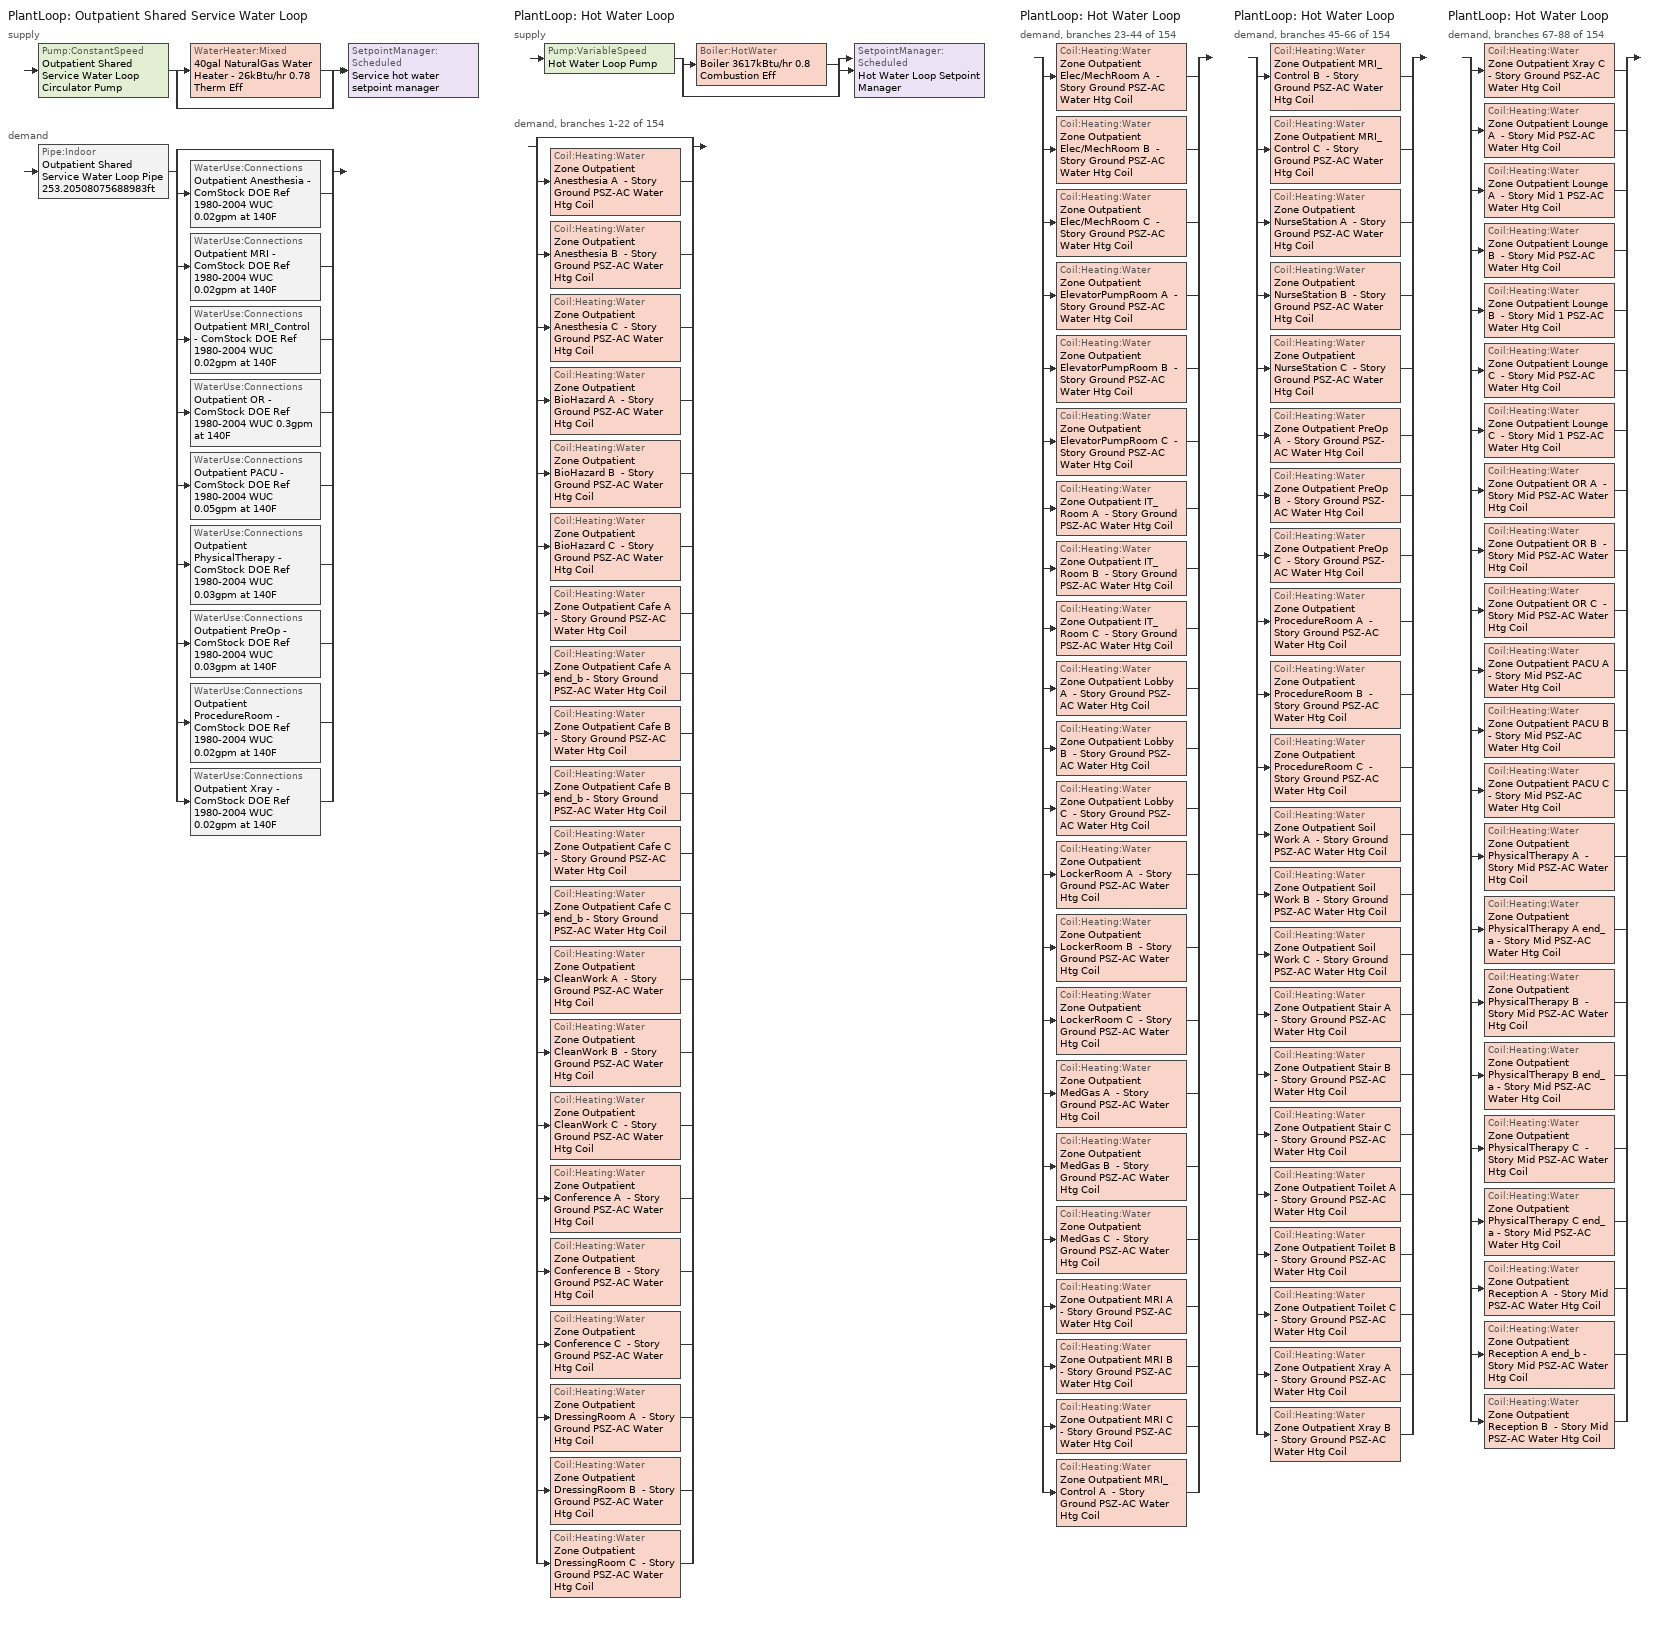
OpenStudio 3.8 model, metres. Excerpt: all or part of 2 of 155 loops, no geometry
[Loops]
PlantLoop 'Outpatient Shared Service Water Loop'
 supply: Pump:ConstantSpeed 'Outpatient Shared Service Water Loop Circulator Pump' > split
  | WaterHeater:Mixed '40gal NaturalGas Water Heater - 26kBtu/hr 0.78 Therm Eff'
  | bypass
  join > SetpointManager:Scheduled 'Service hot water setpoint manager'
 demand: Pipe:Indoor 'Outpatient Shared Service Water Loop Pipe 253.20508075688983ft' > split
  | bypass
  | WaterUse:Connections 'Outpatient Anesthesia - ComStock DOE Ref 1980-2004 WUC 0.02gpm at 140F'
  | WaterUse:Connections 'Outpatient MRI - ComStock DOE Ref 1980-2004 WUC 0.02gpm at 140F'
  | WaterUse:Connections 'Outpatient MRI_Control - ComStock DOE Ref 1980-2004 WUC 0.02gpm at 140F'
  | WaterUse:Connections 'Outpatient OR - ComStock DOE Ref 1980-2004 WUC 0.3gpm at 140F'
  | WaterUse:Connections 'Outpatient PACU - ComStock DOE Ref 1980-2004 WUC 0.05gpm at 140F'
  | WaterUse:Connections 'Outpatient PhysicalTherapy - ComStock DOE Ref 1980-2004 WUC 0.03gpm at 140F'
  | WaterUse:Connections 'Outpatient PreOp - ComStock DOE Ref 1980-2004 WUC 0.03gpm at 140F'
  | WaterUse:Connections 'Outpatient ProcedureRoom - ComStock DOE Ref 1980-2004 WUC 0.02gpm at 140F'
  | WaterUse:Connections 'Outpatient Xray - ComStock DOE Ref 1980-2004 WUC 0.02gpm at 140F'
PlantLoop 'Hot Water Loop'
 supply: Pump:VariableSpeed 'Hot Water Loop Pump' > split
  | Boiler:HotWater 'Boiler 3617kBtu/hr 0.8 Combustion Eff'
  | bypass
  join > SetpointManager:Scheduled 'Hot Water Loop Setpoint Manager'
 demand, branches 1-22 of 154: split
  | bypass
  | Coil:Heating:Water 'Zone Outpatient Anesthesia A  - Story Ground PSZ-AC Water Htg Coil'
  | Coil:Heating:Water 'Zone Outpatient Anesthesia B  - Story Ground PSZ-AC Water Htg Coil'
  | Coil:Heating:Water 'Zone Outpatient Anesthesia C  - Story Ground PSZ-AC Water Htg Coil'
  | Coil:Heating:Water 'Zone Outpatient BioHazard A  - Story Ground PSZ-AC Water Htg Coil'
  | Coil:Heating:Water 'Zone Outpatient BioHazard B  - Story Ground PSZ-AC Water Htg Coil'
  | Coil:Heating:Water 'Zone Outpatient BioHazard C  - Story Ground PSZ-AC Water Htg Coil'
  | Coil:Heating:Water 'Zone Outpatient Cafe A  - Story Ground PSZ-AC Water Htg Coil'
  | Coil:Heating:Water 'Zone Outpatient Cafe A end_b - Story Ground PSZ-AC Water Htg Coil'
  | Coil:Heating:Water 'Zone Outpatient Cafe B  - Story Ground PSZ-AC Water Htg Coil'
  | Coil:Heating:Water 'Zone Outpatient Cafe B end_b - Story Ground PSZ-AC Water Htg Coil'
  | Coil:Heating:Water 'Zone Outpatient Cafe C  - Story Ground PSZ-AC Water Htg Coil'
  | Coil:Heating:Water 'Zone Outpatient Cafe C end_b - Story Ground PSZ-AC Water Htg Coil'
  | Coil:Heating:Water 'Zone Outpatient CleanWork A  - Story Ground PSZ-AC Water Htg Coil'
  | Coil:Heating:Water 'Zone Outpatient CleanWork B  - Story Ground PSZ-AC Water Htg Coil'
  | Coil:Heating:Water 'Zone Outpatient CleanWork C  - Story Ground PSZ-AC Water Htg Coil'
  | Coil:Heating:Water 'Zone Outpatient Conference A  - Story Ground PSZ-AC Water Htg Coil'
  | Coil:Heating:Water 'Zone Outpatient Conference B  - Story Ground PSZ-AC Water Htg Coil'
  | Coil:Heating:Water 'Zone Outpatient Conference C  - Story Ground PSZ-AC Water Htg Coil'
  | Coil:Heating:Water 'Zone Outpatient DressingRoom A  - Story Ground PSZ-AC Water Htg Coil'
  | Coil:Heating:Water 'Zone Outpatient DressingRoom B  - Story Ground PSZ-AC Water Htg Coil'
  | Coil:Heating:Water 'Zone Outpatient DressingRoom C  - Story Ground PSZ-AC Water Htg Coil'
PlantLoop 'Hot Water Loop'
 demand, branches 23-44 of 154: split
  | Coil:Heating:Water 'Zone Outpatient Elec/MechRoom A  - Story Ground PSZ-AC Water Htg Coil'
  | Coil:Heating:Water 'Zone Outpatient Elec/MechRoom B  - Story Ground PSZ-AC Water Htg Coil'
  | Coil:Heating:Water 'Zone Outpatient Elec/MechRoom C  - Story Ground PSZ-AC Water Htg Coil'
  | Coil:Heating:Water 'Zone Outpatient ElevatorPumpRoom A  - Story Ground PSZ-AC Water Htg Coil'
  | Coil:Heating:Water 'Zone Outpatient ElevatorPumpRoom B  - Story Ground PSZ-AC Water Htg Coil'
  | Coil:Heating:Water 'Zone Outpatient ElevatorPumpRoom C  - Story Ground PSZ-AC Water Htg Coil'
  | Coil:Heating:Water 'Zone Outpatient IT_Room A  - Story Ground PSZ-AC Water Htg Coil'
  | Coil:Heating:Water 'Zone Outpatient IT_Room B  - Story Ground PSZ-AC Water Htg Coil'
  | Coil:Heating:Water 'Zone Outpatient IT_Room C  - Story Ground PSZ-AC Water Htg Coil'
  | Coil:Heating:Water 'Zone Outpatient Lobby A  - Story Ground PSZ-AC Water Htg Coil'
  | Coil:Heating:Water 'Zone Outpatient Lobby B  - Story Ground PSZ-AC Water Htg Coil'
  | Coil:Heating:Water 'Zone Outpatient Lobby C  - Story Ground PSZ-AC Water Htg Coil'
  | Coil:Heating:Water 'Zone Outpatient LockerRoom A  - Story Ground PSZ-AC Water Htg Coil'
  | Coil:Heating:Water 'Zone Outpatient LockerRoom B  - Story Ground PSZ-AC Water Htg Coil'
  | Coil:Heating:Water 'Zone Outpatient LockerRoom C  - Story Ground PSZ-AC Water Htg Coil'
  | Coil:Heating:Water 'Zone Outpatient MedGas A  - Story Ground PSZ-AC Water Htg Coil'
  | Coil:Heating:Water 'Zone Outpatient MedGas B  - Story Ground PSZ-AC Water Htg Coil'
  | Coil:Heating:Water 'Zone Outpatient MedGas C  - Story Ground PSZ-AC Water Htg Coil'
  | Coil:Heating:Water 'Zone Outpatient MRI A  - Story Ground PSZ-AC Water Htg Coil'
  | Coil:Heating:Water 'Zone Outpatient MRI B  - Story Ground PSZ-AC Water Htg Coil'
  | Coil:Heating:Water 'Zone Outpatient MRI C  - Story Ground PSZ-AC Water Htg Coil'
  | Coil:Heating:Water 'Zone Outpatient MRI_Control A  - Story Ground PSZ-AC Water Htg Coil'
PlantLoop 'Hot Water Loop'
 demand, branches 45-66 of 154: split
  | Coil:Heating:Water 'Zone Outpatient MRI_Control B  - Story Ground PSZ-AC Water Htg Coil'
  | Coil:Heating:Water 'Zone Outpatient MRI_Control C  - Story Ground PSZ-AC Water Htg Coil'
  | Coil:Heating:Water 'Zone Outpatient NurseStation A  - Story Ground PSZ-AC Water Htg Coil'
  | Coil:Heating:Water 'Zone Outpatient NurseStation B  - Story Ground PSZ-AC Water Htg Coil'
  | Coil:Heating:Water 'Zone Outpatient NurseStation C  - Story Ground PSZ-AC Water Htg Coil'
  | Coil:Heating:Water 'Zone Outpatient PreOp A  - Story Ground PSZ-AC Water Htg Coil'
  | Coil:Heating:Water 'Zone Outpatient PreOp B  - Story Ground PSZ-AC Water Htg Coil'
  | Coil:Heating:Water 'Zone Outpatient PreOp C  - Story Ground PSZ-AC Water Htg Coil'
  | Coil:Heating:Water 'Zone Outpatient ProcedureRoom A  - Story Ground PSZ-AC Water Htg Coil'
  | Coil:Heating:Water 'Zone Outpatient ProcedureRoom B  - Story Ground PSZ-AC Water Htg Coil'
  | Coil:Heating:Water 'Zone Outpatient ProcedureRoom C  - Story Ground PSZ-AC Water Htg Coil'
  | Coil:Heating:Water 'Zone Outpatient Soil Work A  - Story Ground PSZ-AC Water Htg Coil'
  | Coil:Heating:Water 'Zone Outpatient Soil Work B  - Story Ground PSZ-AC Water Htg Coil'
  | Coil:Heating:Water 'Zone Outpatient Soil Work C  - Story Ground PSZ-AC Water Htg Coil'
  | Coil:Heating:Water 'Zone Outpatient Stair A  - Story Ground PSZ-AC Water Htg Coil'
  | Coil:Heating:Water 'Zone Outpatient Stair B  - Story Ground PSZ-AC Water Htg Coil'
  | Coil:Heating:Water 'Zone Outpatient Stair C  - Story Ground PSZ-AC Water Htg Coil'
  | Coil:Heating:Water 'Zone Outpatient Toilet A  - Story Ground PSZ-AC Water Htg Coil'
  | Coil:Heating:Water 'Zone Outpatient Toilet B  - Story Ground PSZ-AC Water Htg Coil'
  | Coil:Heating:Water 'Zone Outpatient Toilet C  - Story Ground PSZ-AC Water Htg Coil'
  | Coil:Heating:Water 'Zone Outpatient Xray A  - Story Ground PSZ-AC Water Htg Coil'
  | Coil:Heating:Water 'Zone Outpatient Xray B  - Story Ground PSZ-AC Water Htg Coil'
PlantLoop 'Hot Water Loop'
 demand, branches 67-88 of 154: split
  | Coil:Heating:Water 'Zone Outpatient Xray C  - Story Ground PSZ-AC Water Htg Coil'
  | Coil:Heating:Water 'Zone Outpatient Lounge A  - Story Mid PSZ-AC Water Htg Coil'
  | Coil:Heating:Water 'Zone Outpatient Lounge A  - Story Mid 1 PSZ-AC Water Htg Coil'
  | Coil:Heating:Water 'Zone Outpatient Lounge B  - Story Mid PSZ-AC Water Htg Coil'
  | Coil:Heating:Water 'Zone Outpatient Lounge B  - Story Mid 1 PSZ-AC Water Htg Coil'
  | Coil:Heating:Water 'Zone Outpatient Lounge C  - Story Mid PSZ-AC Water Htg Coil'
  | Coil:Heating:Water 'Zone Outpatient Lounge C  - Story Mid 1 PSZ-AC Water Htg Coil'
  | Coil:Heating:Water 'Zone Outpatient OR A  - Story Mid PSZ-AC Water Htg Coil'
  | Coil:Heating:Water 'Zone Outpatient OR B  - Story Mid PSZ-AC Water Htg Coil'
  | Coil:Heating:Water 'Zone Outpatient OR C  - Story Mid PSZ-AC Water Htg Coil'
  | Coil:Heating:Water 'Zone Outpatient PACU A  - Story Mid PSZ-AC Water Htg Coil'
  | Coil:Heating:Water 'Zone Outpatient PACU B  - Story Mid PSZ-AC Water Htg Coil'
  | Coil:Heating:Water 'Zone Outpatient PACU C  - Story Mid PSZ-AC Water Htg Coil'
  | Coil:Heating:Water 'Zone Outpatient PhysicalTherapy A  - Story Mid PSZ-AC Water Htg Coil'
  | Coil:Heating:Water 'Zone Outpatient PhysicalTherapy A end_a - Story Mid PSZ-AC Water Htg Coil'
  | Coil:Heating:Water 'Zone Outpatient PhysicalTherapy B  - Story Mid PSZ-AC Water Htg Coil'
  | Coil:Heating:Water 'Zone Outpatient PhysicalTherapy B end_a - Story Mid PSZ-AC Water Htg Coil'
  | Coil:Heating:Water 'Zone Outpatient PhysicalTherapy C  - Story Mid PSZ-AC Water Htg Coil'
  | Coil:Heating:Water 'Zone Outpatient PhysicalTherapy C end_a - Story Mid PSZ-AC Water Htg Coil'
  | Coil:Heating:Water 'Zone Outpatient Reception A  - Story Mid PSZ-AC Water Htg Coil'
  | Coil:Heating:Water 'Zone Outpatient Reception A end_b - Story Mid PSZ-AC Water Htg Coil'
  | Coil:Heating:Water 'Zone Outpatient Reception B  - Story Mid PSZ-AC Water Htg Coil'
[Construction]
Copper pipe 0.75in type L with 0.5in fiberglass batt: Fiberglass batt 0.5in, Copper pipe 0.75in type L
[Material] Roughness=Smooth; Thermal Absorptance=0.9; Solar Absorptance=0.7; Visible Absorptance=0.7
Name | Thickness {m} | Conductivity {W/m-K} | Density {kg/m3} | Specific Heat {J/kg-K}
Copper pipe 0.75in type L | 0.001143 | 386 | 8906.27 | 385.1856
Fiberglass batt 0.5in | 0.0127 | 0.0663448 | 11.2129 | 837.36
[WaterUse:Connections] Drain Water Heat Exchanger Type=None; Drain Water Heat Exchanger Destination=Plant
Name | Water Use Equipment Name 1
Outpatient Anesthesia - ComStock DOE Ref 1980-2004 WUC 0.02gpm at 140F | Outpatient Anesthesia - ComStock DOE Ref 1980-2004 Service Water Use 0.02gpm at 140F
Outpatient MRI - ComStock DOE Ref 1980-2004 WUC 0.02gpm at 140F | Outpatient MRI - ComStock DOE Ref 1980-2004 Service Water Use 0.02gpm at 140F
Outpatient MRI_Control - ComStock DOE Ref 1980-2004 WUC 0.02gpm at 140F | Outpatient MRI_Control - ComStock DOE Ref 1980-2004 Service Water Use 0.02gpm at 140F
Outpatient OR - ComStock DOE Ref 1980-2004 WUC 0.3gpm at 140F | Outpatient OR - ComStock DOE Ref 1980-2004 Service Water Use 0.3gpm at 140F
Outpatient PACU - ComStock DOE Ref 1980-2004 WUC 0.05gpm at 140F | Outpatient PACU - ComStock DOE Ref 1980-2004 Service Water Use 0.05gpm at 140F
Outpatient PhysicalTherapy - ComStock DOE Ref 1980-2004 WUC 0.03gpm at 140F | Outpatient PhysicalTherapy - ComStock DOE Ref 1980-2004 Service Water Use 0.03gpm at 140F
Outpatient PreOp - ComStock DOE Ref 1980-2004 WUC 0.03gpm at 140F | Outpatient PreOp - ComStock DOE Ref 1980-2004 Service Water Use 0.03gpm at 140F
Outpatient ProcedureRoom - ComStock DOE Ref 1980-2004 WUC 0.02gpm at 140F | Outpatient ProcedureRoom - ComStock DOE Ref 1980-2004 Service Water Use 0.02gpm at 140F
Outpatient Xray - ComStock DOE Ref 1980-2004 WUC 0.02gpm at 140F | Outpatient Xray - ComStock DOE Ref 1980-2004 Service Water Use 0.02gpm at 140F
[WaterUse:Equipment:Definition] Target Temperature Schedule=Mixed Water At Faucet Temp - 140F; Sensible Fraction Schedule=Fraction Sensible - 0.2; Latent Fraction Schedule=Fraction Latent - 0.05
Name | Peak Flow Rate {m3/s}
Outpatient Anesthesia - ComStock DOE Ref 1980-2004 Service Water Use Def 0.02gpm | 1.03576e-06
Outpatient MRI - ComStock DOE Ref 1980-2004 Service Water Use Def 0.02gpm | 1.04626e-06
Outpatient MRI_Control - ComStock DOE Ref 1980-2004 Service Water Use Def 0.02gpm | 1.04999e-06
Outpatient OR - ComStock DOE Ref 1980-2004 Service Water Use Def 0.3gpm | 1.89232e-05
Outpatient PACU - ComStock DOE Ref 1980-2004 Service Water Use Def 0.05gpm | 3.15871e-06
Outpatient PhysicalTherapy - ComStock DOE Ref 1980-2004 Service Water Use Def 0.03gpm | 2.10117e-06
Outpatient PreOp - ComStock DOE Ref 1980-2004 Service Water Use Def 0.03gpm | 2.10629e-06
Outpatient ProcedureRoom - ComStock DOE Ref 1980-2004 Service Water Use Def 0.02gpm | 1.05673e-06
Outpatient Xray - ComStock DOE Ref 1980-2004 Service Water Use Def 0.02gpm | 1.05169e-06
[WaterUse:Equipment] Flow Rate Fraction Schedule=OutPatientHealthCare BLDG_SWH_SCH_Pre2004
Name | Water Use Equipment Definition
Outpatient Anesthesia - ComStock DOE Ref 1980-2004 Service Water Use 0.02gpm at 140F | Outpatient Anesthesia - ComStock DOE Ref 1980-2004 Service Water Use Def 0.02gpm
Outpatient MRI - ComStock DOE Ref 1980-2004 Service Water Use 0.02gpm at 140F | Outpatient MRI - ComStock DOE Ref 1980-2004 Service Water Use Def 0.02gpm
Outpatient MRI_Control - ComStock DOE Ref 1980-2004 Service Water Use 0.02gpm at 140F | Outpatient MRI_Control - ComStock DOE Ref 1980-2004 Service Water Use Def 0.02gpm
Outpatient OR - ComStock DOE Ref 1980-2004 Service Water Use 0.3gpm at 140F | Outpatient OR - ComStock DOE Ref 1980-2004 Service Water Use Def 0.3gpm
Outpatient PACU - ComStock DOE Ref 1980-2004 Service Water Use 0.05gpm at 140F | Outpatient PACU - ComStock DOE Ref 1980-2004 Service Water Use Def 0.05gpm
Outpatient PhysicalTherapy - ComStock DOE Ref 1980-2004 Service Water Use 0.03gpm at 140F | Outpatient PhysicalTherapy - ComStock DOE Ref 1980-2004 Service Water Use Def 0.03gpm
Outpatient PreOp - ComStock DOE Ref 1980-2004 Service Water Use 0.03gpm at 140F | Outpatient PreOp - ComStock DOE Ref 1980-2004 Service Water Use Def 0.03gpm
Outpatient ProcedureRoom - ComStock DOE Ref 1980-2004 Service Water Use 0.02gpm at 140F | Outpatient ProcedureRoom - ComStock DOE Ref 1980-2004 Service Water Use Def 0.02gpm
Outpatient Xray - ComStock DOE Ref 1980-2004 Service Water Use 0.02gpm at 140F | Outpatient Xray - ComStock DOE Ref 1980-2004 Service Water Use Def 0.02gpm
[PlantLoop] Glycol Concentration=0; Minimum Loop Temperature {C}=10; Load Distribution Scheme=Optimal
Name | Maximum Loop Temperature {C} | Maximum Loop Flow Rate {m3/s} | Plant Loop Volume {m3} | Fluid Type
Outpatient Shared Service Water Loop | 60 | 3.15298e-05 | 0.00378358
Hot Water Loop |  | 0.0245722 | 2.94867 | Water
[Sizing:Plant] Loop Type=Heating; Sizing Option=NonCoincident; Zone Timesteps in Averaging Window=1; Coincident Sizing Factor Mode=None
Name | Design Loop Exit Temperature {C} | Loop Design Temperature Difference {deltaC}
Outpatient Shared Service Water Loop | 60 | 5
Hot Water Loop | 82.2222 | 11.1111
[SetpointManager:Scheduled] Control Variable=Temperature
Name | Schedule | Setpoint Node or NodeList
Service hot water setpoint manager | Service Water Loop Temp - 140F | Outpatient Shared Service Water Loop Supply Outlet Node
Hot Water Loop Setpoint Manager | Hot Water Loop Temp - 180F | Hot Water Loop Supply Outlet Node
[Pump:ConstantSpeed]
Outpatient Shared Service Water Loop Circulator Pump: Rated Flow Rate {m3/s}=3.15298e-05; Rated Pump Head {Pa}=29890.7; Rated Power Consumption {W}=1.46456; Motor Efficiency=0.825; Fraction of Motor Inefficiencies to Fluid Stream=0; Pump Control Type=Intermittent; Design Power Sizing Method=PowerPerFlowPerPressure; Design Electric Power per Unit Flow Rate {W/(m3/s)}=348701.1; Design Shaft Power per Unit Flow Rate per Unit Head {W-s/m3-Pa}=1.28205
[WaterHeater:Mixed]
40gal NaturalGas Water Heater - 26kBtu/hr 0.78 Therm Eff: Tank Volume {m3}=0.151416; Setpoint Temperature Schedule=Service Water Loop Temp - 140F; Deadband Temperature Difference {deltaC}=2; Maximum Temperature Limit {C}=60; Heater Control Type=Cycle; Heater Maximum Capacity {W}=7566.36; Heater Fuel Type=NaturalGas; Heater Thermal Efficiency=0.78; Off Cycle Parasitic Fuel Consumption Rate {W}=0; Off Cycle Parasitic Fuel Type=NaturalGas; Off Cycle Parasitic Heat Fraction to Tank=0; On Cycle Parasitic Fuel Consumption Rate {W}=0; On Cycle Parasitic Fuel Type=NaturalGas; On Cycle Parasitic Heat Fraction to Tank=0; Ambient Temperature Indicator=Schedule; Ambient Temperature Schedule=Water Heater Ambient Temp Schedule - 70.0f; Off Cycle Loss Coefficient to Ambient Temperature {W/K}=5.99799; On Cycle Loss Coefficient to Ambient Temperature {W/K}=5.99799; Use Side Effectiveness=1; Source Side Effectiveness=1; Use Side Design Flow Rate {m3/s}=autosize; Source Side Design Flow Rate {m3/s}=autosize; Indirect Water Heating Recovery Time {hr}=1.5; Source Side Flow Control Mode=IndirectHeatPrimarySetpoint
[WaterHeater:Sizing]
40gal NaturalGas Water Heater - 26kBtu/hr 0.78 Therm Eff: Design Mode=PeakDraw; Time Storage Can Meet Peak Draw {hr}=0.538503; Time for Tank Recovery {hr}=0; Nominal Tank Volume for Autosizing Plant Connections {m3}=1
[Pipe:Indoor]
Outpatient Shared Service Water Loop Pipe 253.20508075688983ft: Construction=Copper pipe 0.75in type L with 0.5in fiberglass batt; Environment Type=Schedule; Ambient Temperature Schedule=Outpatient Shared Service Water Loop Piping Air Temp - 70F; Ambient Air Velocity Schedule=Outpatient Shared Service Water Loop Piping Air Velocity - 0.67mph; Pipe Inside Diameter {m}=0.019939; Pipe Length {m}=77.1769
[Pump:VariableSpeed]
Hot Water Loop Pump: Rated Flow Rate {m3/s}=0.0245722; Rated Pump Head {Pa}=179344; Rated Power Consumption {W}=6312.68; Motor Efficiency=0.895; Coefficient 1 of the Part Load Performance Curve=0; Coefficient 2 of the Part Load Performance Curve=3.2485; Coefficient 3 of the Part Load Performance Curve=-4.7443; Coefficient 4 of the Part Load Performance Curve=2.5294; Pump Control Type=Intermittent; Skin Loss Radiative Fraction=0.5; Design Power Sizing Method=PowerPerFlowPerPressure; Design Electric Power per Unit Flow Rate {W/(m3/s)}=348701.1; Design Shaft Power per Unit Flow Rate per Unit Head {W-s/m3-Pa}=1.28205; Design Minimum Flow Rate Fraction=0
[Boiler:HotWater]
Boiler 3617kBtu/hr 0.8 Combustion Eff: Fuel Type=NaturalGas; Nominal Capacity {W}=1.12341e+06; Nominal Thermal Efficiency=0.793; Efficiency Curve Temperature Evaluation Variable=LeavingBoiler; Normalized Boiler Efficiency Curve=Boiler Constant Efficiency Curve; Design Water Flow Rate {m3/s}=0.0245722; Minimum Part Load Ratio=0; Maximum Part Load Ratio=1.2; Optimum Part Load Ratio=1; Water Outlet Upper Temperature Limit {C}=95; Boiler Flow Mode=LeavingSetpointModulated; On Cycle Parasitic Electric Load {W}=0; Off Cycle Parasitic Fuel Load {W}=0; Sizing Factor=1
[Coil:Heating:Water] Availability Schedule=Always On Discrete; Rated Inlet Water Temperature {C}=82.2222; Rated Inlet Air Temperature {C}=7.22222; Rated Outlet Water Temperature {C}=71.1111; Rated Outlet Air Temperature {C}=50
Name | U-Factor Times Area Value {W/K} | Maximum Water Flow Rate {m3/s} | Rated Capacity {W}
Zone Outpatient Anesthesia A  - Story Ground PSZ-AC Water Htg Coil; Zone Outpatient Anesthesia C  - Story Ground PSZ-AC Water Htg Coil | 23.3059 | 2.53572e-05 | 1159.3
Zone Outpatient Anesthesia B  - Story Ground PSZ-AC Water Htg Coil | 21.5572 | 2.34545e-05 | 1072.31
Zone Outpatient BioHazard A  - Story Ground PSZ-AC Water Htg Coil; Zone Outpatient BioHazard C  - Story Ground PSZ-AC Water Htg Coil | 19.3666 | 1.69914e-05 | 776.829
Zone Outpatient BioHazard B  - Story Ground PSZ-AC Water Htg Coil | 17.9455 | 1.57439e-05 | 719.792
Zone Outpatient Cafe A  - Story Ground PSZ-AC Water Htg Coil | 23.2943 | 2.31621e-05 | 1058.94
Zone Outpatient Cafe A end_b - Story Ground PSZ-AC Water Htg Coil; Zone Outpatient Cafe C end_b - Story Ground PSZ-AC Water Htg Coil | 224.197 | 0.000235076 | 10747.4
Zone Outpatient Cafe B  - Story Ground PSZ-AC Water Htg Coil | 27.3486 | 2.80203e-05 | 1281.05
Zone Outpatient Cafe B end_b - Story Ground PSZ-AC Water Htg Coil | 207.898 | 0.000217877 | 9961.08
Zone Outpatient Cafe C  - Story Ground PSZ-AC Water Htg Coil | 22.9311 | 2.28472e-05 | 1044.55
Zone Outpatient CleanWork A  - Story Ground PSZ-AC Water Htg Coil; Zone Outpatient CleanWork C  - Story Ground PSZ-AC Water Htg Coil | 80.4103 | 8.62114e-05 | 3941.48
Zone Outpatient CleanWork B  - Story Ground PSZ-AC Water Htg Coil | 74.503 | 7.98754e-05 | 3651.81
Zone Outpatient Conference A  - Story Ground PSZ-AC Water Htg Coil; Zone Outpatient Conference C  - Story Ground PSZ-AC Water Htg Coil | 94.0086 | 0.000104363 | 4771.36
Zone Outpatient Conference B  - Story Ground PSZ-AC Water Htg Coil | 87.1035 | 9.66885e-05 | 4420.48
Zone Outpatient DressingRoom A  - Story Ground PSZ-AC Water Htg Coil; Zone Outpatient DressingRoom C  - Story Ground PSZ-AC Water Htg Coil | 9.37113 | 8.41168e-06 | 384.572
Zone Outpatient DressingRoom B  - Story Ground PSZ-AC Water Htg Coil | 8.6813 | 7.79186e-06 | 356.234
Zone Outpatient Elec/MechRoom A  - Story Ground PSZ-AC Water Htg Coil | 120.296 | 0.000103114 | 4714.26
Zone Outpatient Elec/MechRoom B  - Story Ground PSZ-AC Water Htg Coil | 196.875 | 0.000205332 | 9387.54
Zone Outpatient Elec/MechRoom C  - Story Ground PSZ-AC Water Htg Coil | 116.314 | 9.97034e-05 | 4558.32
Zone Outpatient ElevatorPumpRoom A  - Story Ground PSZ-AC Water Htg Coil; Zone Outpatient ElevatorPumpRoom C  - Story Ground PSZ-AC Water Htg Coil | 10.5502 | 1.10034e-05 | 503.061
Zone Outpatient ElevatorPumpRoom B  - Story Ground PSZ-AC Water Htg Coil | 9.79096 | 1.02115e-05 | 466.859
Zone Outpatient IT_Room A  - Story Ground PSZ-AC Water Htg Coil; Zone Outpatient IT_Room C  - Story Ground PSZ-AC Water Htg Coil | 16.9764 | 1.80629e-05 | 825.812
Zone Outpatient IT_Room B  - Story Ground PSZ-AC Water Htg Coil | 15.7324 | 1.67389e-05 | 765.283
Zone Outpatient Lobby A  - Story Ground PSZ-AC Water Htg Coil | 131.098 | 0.000125758 | 5749.49
Zone Outpatient Lobby B  - Story Ground PSZ-AC Water Htg Coil | 153.037 | 0.000167661 | 7665.26
Zone Outpatient Lobby C  - Story Ground PSZ-AC Water Htg Coil | 129.851 | 0.000124667 | 5699.63
Zone Outpatient LockerRoom A  - Story Ground PSZ-AC Water Htg Coil | 201.559 | 0.000179079 | 8187.27
Zone Outpatient LockerRoom B  - Story Ground PSZ-AC Water Htg Coil | 263.218 | 0.00023554 | 10768.6
Zone Outpatient LockerRoom C  - Story Ground PSZ-AC Water Htg Coil | 192.725 | 0.000171517 | 7841.54
Zone Outpatient MedGas A  - Story Ground PSZ-AC Water Htg Coil; Zone Outpatient MedGas C  - Story Ground PSZ-AC Water Htg Coil | 8.07107 | 7.33537e-06 | 335.364
Zone Outpatient MedGas B  - Story Ground PSZ-AC Water Htg Coil | 7.47995 | 6.79729e-06 | 310.764
Zone Outpatient MRI A  - Story Ground PSZ-AC Water Htg Coil | 568.663 | 0.000506612 | 23161.7
Zone Outpatient MRI B  - Story Ground PSZ-AC Water Htg Coil | 1078.58 | 0.00114176 | 52200
Zone Outpatient MRI C  - Story Ground PSZ-AC Water Htg Coil | 550.147 | 0.000490282 | 22415.1
Zone Outpatient MRI_Control A  - Story Ground PSZ-AC Water Htg Coil; Zone Outpatient MRI_Control C  - Story Ground PSZ-AC Water Htg Coil | 31.0185 | 3.3532e-05 | 1533.04
Zone Outpatient MRI_Control B  - Story Ground PSZ-AC Water Htg Coil | 28.6947 | 3.10197e-05 | 1418.18
Zone Outpatient NurseStation A  - Story Ground PSZ-AC Water Htg Coil | 183.772 | 0.000173031 | 7910.78
Zone Outpatient NurseStation B  - Story Ground PSZ-AC Water Htg Coil | 236.286 | 0.000255962 | 11702.3
Zone Outpatient NurseStation C  - Story Ground PSZ-AC Water Htg Coil | 181.124 | 0.000170712 | 7804.73
Zone Outpatient PreOp A  - Story Ground PSZ-AC Water Htg Coil | 129.444 | 0.000120733 | 5519.77
Zone Outpatient PreOp B  - Story Ground PSZ-AC Water Htg Coil | 170.759 | 0.000183695 | 8398.33
Zone Outpatient PreOp C  - Story Ground PSZ-AC Water Htg Coil | 128.141 | 0.000119591 | 5467.57
Zone Outpatient ProcedureRoom A  - Story Ground PSZ-AC Water Htg Coil; Zone Outpatient ProcedureRoom C  - Story Ground PSZ-AC Water Htg Coil | 74.6458 | 8.09245e-05 | 3699.77
Zone Outpatient ProcedureRoom B  - Story Ground PSZ-AC Water Htg Coil | 69.1838 | 7.49989e-05 | 3428.86
Zone Outpatient Soil Work A  - Story Ground PSZ-AC Water Htg Coil; Zone Outpatient Soil Work C  - Story Ground PSZ-AC Water Htg Coil | 106.38 | 0.000115484 | 5279.79
Zone Outpatient Soil Work B  - Story Ground PSZ-AC Water Htg Coil | 98.563 | 0.000106992 | 4891.54
Zone Outpatient Stair A  - Story Ground PSZ-AC Water Htg Coil | 67.1992 | 5.76939e-05 | 2637.69
Zone Outpatient Stair B  - Story Ground PSZ-AC Water Htg Coil | 46.0444 | 3.94746e-05 | 1804.73
Zone Outpatient Stair C  - Story Ground PSZ-AC Water Htg Coil | 66.8554 | 5.7399e-05 | 2624.21
Zone Outpatient Toilet A  - Story Ground PSZ-AC Water Htg Coil | 94.2953 | 8.08939e-05 | 3698.37
Zone Outpatient Toilet B  - Story Ground PSZ-AC Water Htg Coil | 72.2604 | 6.20463e-05 | 2836.68
Zone Outpatient Toilet C  - Story Ground PSZ-AC Water Htg Coil | 89.5628 | 7.68341e-05 | 3512.76
Zone Outpatient Xray A  - Story Ground PSZ-AC Water Htg Coil | 51.6047 | 4.61051e-05 | 2107.87
Zone Outpatient Xray B  - Story Ground PSZ-AC Water Htg Coil | 62.4301 | 5.64812e-05 | 2582.25
Zone Outpatient Xray C  - Story Ground PSZ-AC Water Htg Coil | 49.1765 | 4.40278e-05 | 2012.9
Zone Outpatient Lounge A  - Story Mid PSZ-AC Water Htg Coil | 122.888 | 0.000109964 | 5027.43
Zone Outpatient Lounge A  - Story Mid 1 PSZ-AC Water Htg Coil; Zone Outpatient Lounge C  - Story Mid 1 PSZ-AC Water Htg Coil | 146.849 | 0.000157035 | 7179.45
Zone Outpatient Lounge B  - Story Mid PSZ-AC Water Htg Coil | 151.395 | 0.000162048 | 7408.63
Zone Outpatient Lounge B  - Story Mid 1 PSZ-AC Water Htg Coil | 136.133 | 0.000145571 | 6655.32
Zone Outpatient Lounge C  - Story Mid PSZ-AC Water Htg Coil | 121.956 | 0.000109167 | 4990.96
Zone Outpatient OR A  - Story Mid PSZ-AC Water Htg Coil | 1044.04 | 0.000941792 | 43057.6
Zone Outpatient OR B  - Story Mid PSZ-AC Water Htg Coil | 1280.36 | 0.00115559 | 52832.2
Zone Outpatient OR C  - Story Mid PSZ-AC Water Htg Coil | 1054.7 | 0.000951179 | 43486.7
Zone Outpatient PACU A  - Story Mid PSZ-AC Water Htg Coil | 230.092 | 0.000212553 | 9717.68
Zone Outpatient PACU B  - Story Mid PSZ-AC Water Htg Coil | 212.591 | 0.000196002 | 8960.97
Zone Outpatient PACU C  - Story Mid PSZ-AC Water Htg Coil | 229.026 | 0.000211391 | 9664.53
Zone Outpatient PhysicalTherapy A  - Story Mid PSZ-AC Water Htg Coil | 237.033 | 0.000225401 | 10305.1
Zone Outpatient PhysicalTherapy A end_a - Story Mid PSZ-AC Water Htg Coil | 221.658 | 0.00020527 | 9384.68
Zone Outpatient PhysicalTherapy B  - Story Mid PSZ-AC Water Htg Coil | 275.249 | 0.000300744 | 13749.7
Zone Outpatient PhysicalTherapy B end_a - Story Mid PSZ-AC Water Htg Coil | 244.974 | 0.000239039 | 10928.6
Zone Outpatient PhysicalTherapy C  - Story Mid PSZ-AC Water Htg Coil | 233.585 | 0.000222381 | 10167
Zone Outpatient PhysicalTherapy C end_a - Story Mid PSZ-AC Water Htg Coil | 213.87 | 0.00019865 | 9082.02
Zone Outpatient Reception A  - Story Mid PSZ-AC Water Htg Coil | 156.267 | 0.000149089 | 6816.15
Zone Outpatient Reception A end_b - Story Mid PSZ-AC Water Htg Coil | 218.045 | 0.000200377 | 9161.02
Zone Outpatient Reception B  - Story Mid PSZ-AC Water Htg Coil | 145.538 | 0.000144886 | 6624.02
[Controller:WaterCoil] Action=Normal; Controller Convergence Tolerance {deltaC}=0.0001; Minimum Actuated Flow {m3/s}=0
Name | Water Coil
Zone Outpatient Anesthesia A  - Story Ground PSZ-AC Water Htg Coil Controller | Zone Outpatient Anesthesia A  - Story Ground PSZ-AC Water Htg Coil
Zone Outpatient Anesthesia B  - Story Ground PSZ-AC Water Htg Coil Controller | Zone Outpatient Anesthesia B  - Story Ground PSZ-AC Water Htg Coil
Zone Outpatient Anesthesia C  - Story Ground PSZ-AC Water Htg Coil Controller | Zone Outpatient Anesthesia C  - Story Ground PSZ-AC Water Htg Coil
Zone Outpatient BioHazard A  - Story Ground PSZ-AC Water Htg Coil Controller | Zone Outpatient BioHazard A  - Story Ground PSZ-AC Water Htg Coil
Zone Outpatient BioHazard B  - Story Ground PSZ-AC Water Htg Coil Controller | Zone Outpatient BioHazard B  - Story Ground PSZ-AC Water Htg Coil
Zone Outpatient BioHazard C  - Story Ground PSZ-AC Water Htg Coil Controller | Zone Outpatient BioHazard C  - Story Ground PSZ-AC Water Htg Coil
Zone Outpatient Cafe A  - Story Ground PSZ-AC Water Htg Coil Controller | Zone Outpatient Cafe A  - Story Ground PSZ-AC Water Htg Coil
Zone Outpatient Cafe A end_b - Story Ground PSZ-AC Water Htg Coil Controller | Zone Outpatient Cafe A end_b - Story Ground PSZ-AC Water Htg Coil
Zone Outpatient Cafe B  - Story Ground PSZ-AC Water Htg Coil Controller | Zone Outpatient Cafe B  - Story Ground PSZ-AC Water Htg Coil
Zone Outpatient Cafe B end_b - Story Ground PSZ-AC Water Htg Coil Controller | Zone Outpatient Cafe B end_b - Story Ground PSZ-AC Water Htg Coil
Zone Outpatient Cafe C  - Story Ground PSZ-AC Water Htg Coil Controller | Zone Outpatient Cafe C  - Story Ground PSZ-AC Water Htg Coil
Zone Outpatient Cafe C end_b - Story Ground PSZ-AC Water Htg Coil Controller | Zone Outpatient Cafe C end_b - Story Ground PSZ-AC Water Htg Coil
Zone Outpatient CleanWork A  - Story Ground PSZ-AC Water Htg Coil Controller | Zone Outpatient CleanWork A  - Story Ground PSZ-AC Water Htg Coil
Zone Outpatient CleanWork B  - Story Ground PSZ-AC Water Htg Coil Controller | Zone Outpatient CleanWork B  - Story Ground PSZ-AC Water Htg Coil
Zone Outpatient CleanWork C  - Story Ground PSZ-AC Water Htg Coil Controller | Zone Outpatient CleanWork C  - Story Ground PSZ-AC Water Htg Coil
Zone Outpatient Conference A  - Story Ground PSZ-AC Water Htg Coil Controller | Zone Outpatient Conference A  - Story Ground PSZ-AC Water Htg Coil
Zone Outpatient Conference B  - Story Ground PSZ-AC Water Htg Coil Controller | Zone Outpatient Conference B  - Story Ground PSZ-AC Water Htg Coil
Zone Outpatient Conference C  - Story Ground PSZ-AC Water Htg Coil Controller | Zone Outpatient Conference C  - Story Ground PSZ-AC Water Htg Coil
Zone Outpatient DressingRoom A  - Story Ground PSZ-AC Water Htg Coil Controller | Zone Outpatient DressingRoom A  - Story Ground PSZ-AC Water Htg Coil
Zone Outpatient DressingRoom B  - Story Ground PSZ-AC Water Htg Coil Controller | Zone Outpatient DressingRoom B  - Story Ground PSZ-AC Water Htg Coil
Zone Outpatient DressingRoom C  - Story Ground PSZ-AC Water Htg Coil Controller | Zone Outpatient DressingRoom C  - Story Ground PSZ-AC Water Htg Coil
Zone Outpatient Elec/MechRoom A  - Story Ground PSZ-AC Water Htg Coil Controller | Zone Outpatient Elec/MechRoom A  - Story Ground PSZ-AC Water Htg Coil
Zone Outpatient Elec/MechRoom B  - Story Ground PSZ-AC Water Htg Coil Controller | Zone Outpatient Elec/MechRoom B  - Story Ground PSZ-AC Water Htg Coil
Zone Outpatient Elec/MechRoom C  - Story Ground PSZ-AC Water Htg Coil Controller | Zone Outpatient Elec/MechRoom C  - Story Ground PSZ-AC Water Htg Coil
Zone Outpatient ElevatorPumpRoom A  - Story Ground PSZ-AC Water Htg Coil Controller | Zone Outpatient ElevatorPumpRoom A  - Story Ground PSZ-AC Water Htg Coil
Zone Outpatient ElevatorPumpRoom B  - Story Ground PSZ-AC Water Htg Coil Controller | Zone Outpatient ElevatorPumpRoom B  - Story Ground PSZ-AC Water Htg Coil
Zone Outpatient ElevatorPumpRoom C  - Story Ground PSZ-AC Water Htg Coil Controller | Zone Outpatient ElevatorPumpRoom C  - Story Ground PSZ-AC Water Htg Coil
Zone Outpatient IT_Room A  - Story Ground PSZ-AC Water Htg Coil Controller | Zone Outpatient IT_Room A  - Story Ground PSZ-AC Water Htg Coil
Zone Outpatient IT_Room B  - Story Ground PSZ-AC Water Htg Coil Controller | Zone Outpatient IT_Room B  - Story Ground PSZ-AC Water Htg Coil
Zone Outpatient IT_Room C  - Story Ground PSZ-AC Water Htg Coil Controller | Zone Outpatient IT_Room C  - Story Ground PSZ-AC Water Htg Coil
Zone Outpatient Lobby A  - Story Ground PSZ-AC Water Htg Coil Controller | Zone Outpatient Lobby A  - Story Ground PSZ-AC Water Htg Coil
Zone Outpatient Lobby B  - Story Ground PSZ-AC Water Htg Coil Controller | Zone Outpatient Lobby B  - Story Ground PSZ-AC Water Htg Coil
Zone Outpatient Lobby C  - Story Ground PSZ-AC Water Htg Coil Controller | Zone Outpatient Lobby C  - Story Ground PSZ-AC Water Htg Coil
Zone Outpatient LockerRoom A  - Story Ground PSZ-AC Water Htg Coil Controller | Zone Outpatient LockerRoom A  - Story Ground PSZ-AC Water Htg Coil
Zone Outpatient LockerRoom B  - Story Ground PSZ-AC Water Htg Coil Controller | Zone Outpatient LockerRoom B  - Story Ground PSZ-AC Water Htg Coil
Zone Outpatient LockerRoom C  - Story Ground PSZ-AC Water Htg Coil Controller | Zone Outpatient LockerRoom C  - Story Ground PSZ-AC Water Htg Coil
Zone Outpatient MedGas A  - Story Ground PSZ-AC Water Htg Coil Controller | Zone Outpatient MedGas A  - Story Ground PSZ-AC Water Htg Coil
Zone Outpatient MedGas B  - Story Ground PSZ-AC Water Htg Coil Controller | Zone Outpatient MedGas B  - Story Ground PSZ-AC Water Htg Coil
Zone Outpatient MedGas C  - Story Ground PSZ-AC Water Htg Coil Controller | Zone Outpatient MedGas C  - Story Ground PSZ-AC Water Htg Coil
Zone Outpatient MRI A  - Story Ground PSZ-AC Water Htg Coil Controller | Zone Outpatient MRI A  - Story Ground PSZ-AC Water Htg Coil
Zone Outpatient MRI B  - Story Ground PSZ-AC Water Htg Coil Controller | Zone Outpatient MRI B  - Story Ground PSZ-AC Water Htg Coil
Zone Outpatient MRI C  - Story Ground PSZ-AC Water Htg Coil Controller | Zone Outpatient MRI C  - Story Ground PSZ-AC Water Htg Coil
Zone Outpatient MRI_Control A  - Story Ground PSZ-AC Water Htg Coil Controller | Zone Outpatient MRI_Control A  - Story Ground PSZ-AC Water Htg Coil
Zone Outpatient MRI_Control B  - Story Ground PSZ-AC Water Htg Coil Controller | Zone Outpatient MRI_Control B  - Story Ground PSZ-AC Water Htg Coil
Zone Outpatient MRI_Control C  - Story Ground PSZ-AC Water Htg Coil Controller | Zone Outpatient MRI_Control C  - Story Ground PSZ-AC Water Htg Coil
Zone Outpatient NurseStation A  - Story Ground PSZ-AC Water Htg Coil Controller | Zone Outpatient NurseStation A  - Story Ground PSZ-AC Water Htg Coil
Zone Outpatient NurseStation B  - Story Ground PSZ-AC Water Htg Coil Controller | Zone Outpatient NurseStation B  - Story Ground PSZ-AC Water Htg Coil
Zone Outpatient NurseStation C  - Story Ground PSZ-AC Water Htg Coil Controller | Zone Outpatient NurseStation C  - Story Ground PSZ-AC Water Htg Coil
Zone Outpatient PreOp A  - Story Ground PSZ-AC Water Htg Coil Controller | Zone Outpatient PreOp A  - Story Ground PSZ-AC Water Htg Coil
Zone Outpatient PreOp B  - Story Ground PSZ-AC Water Htg Coil Controller | Zone Outpatient PreOp B  - Story Ground PSZ-AC Water Htg Coil
Zone Outpatient PreOp C  - Story Ground PSZ-AC Water Htg Coil Controller | Zone Outpatient PreOp C  - Story Ground PSZ-AC Water Htg Coil
Zone Outpatient ProcedureRoom A  - Story Ground PSZ-AC Water Htg Coil Controller | Zone Outpatient ProcedureRoom A  - Story Ground PSZ-AC Water Htg Coil
Zone Outpatient ProcedureRoom B  - Story Ground PSZ-AC Water Htg Coil Controller | Zone Outpatient ProcedureRoom B  - Story Ground PSZ-AC Water Htg Coil
Zone Outpatient ProcedureRoom C  - Story Ground PSZ-AC Water Htg Coil Controller | Zone Outpatient ProcedureRoom C  - Story Ground PSZ-AC Water Htg Coil
Zone Outpatient Soil Work A  - Story Ground PSZ-AC Water Htg Coil Controller | Zone Outpatient Soil Work A  - Story Ground PSZ-AC Water Htg Coil
Zone Outpatient Soil Work B  - Story Ground PSZ-AC Water Htg Coil Controller | Zone Outpatient Soil Work B  - Story Ground PSZ-AC Water Htg Coil
Zone Outpatient Soil Work C  - Story Ground PSZ-AC Water Htg Coil Controller | Zone Outpatient Soil Work C  - Story Ground PSZ-AC Water Htg Coil
Zone Outpatient Stair A  - Story Ground PSZ-AC Water Htg Coil Controller | Zone Outpatient Stair A  - Story Ground PSZ-AC Water Htg Coil
Zone Outpatient Stair B  - Story Ground PSZ-AC Water Htg Coil Controller | Zone Outpatient Stair B  - Story Ground PSZ-AC Water Htg Coil
Zone Outpatient Stair C  - Story Ground PSZ-AC Water Htg Coil Controller | Zone Outpatient Stair C  - Story Ground PSZ-AC Water Htg Coil
Zone Outpatient Toilet A  - Story Ground PSZ-AC Water Htg Coil Controller | Zone Outpatient Toilet A  - Story Ground PSZ-AC Water Htg Coil
Zone Outpatient Toilet B  - Story Ground PSZ-AC Water Htg Coil Controller | Zone Outpatient Toilet B  - Story Ground PSZ-AC Water Htg Coil
Zone Outpatient Toilet C  - Story Ground PSZ-AC Water Htg Coil Controller | Zone Outpatient Toilet C  - Story Ground PSZ-AC Water Htg Coil
Zone Outpatient Xray A  - Story Ground PSZ-AC Water Htg Coil Controller | Zone Outpatient Xray A  - Story Ground PSZ-AC Water Htg Coil
Zone Outpatient Xray B  - Story Ground PSZ-AC Water Htg Coil Controller | Zone Outpatient Xray B  - Story Ground PSZ-AC Water Htg Coil
Zone Outpatient Xray C  - Story Ground PSZ-AC Water Htg Coil Controller | Zone Outpatient Xray C  - Story Ground PSZ-AC Water Htg Coil
Zone Outpatient Lounge A  - Story Mid PSZ-AC Water Htg Coil Controller | Zone Outpatient Lounge A  - Story Mid PSZ-AC Water Htg Coil
Zone Outpatient Lounge A  - Story Mid 1 PSZ-AC Water Htg Coil Controller | Zone Outpatient Lounge A  - Story Mid 1 PSZ-AC Water Htg Coil
Zone Outpatient Lounge B  - Story Mid PSZ-AC Water Htg Coil Controller | Zone Outpatient Lounge B  - Story Mid PSZ-AC Water Htg Coil
Zone Outpatient Lounge B  - Story Mid 1 PSZ-AC Water Htg Coil Controller | Zone Outpatient Lounge B  - Story Mid 1 PSZ-AC Water Htg Coil
Zone Outpatient Lounge C  - Story Mid PSZ-AC Water Htg Coil Controller | Zone Outpatient Lounge C  - Story Mid PSZ-AC Water Htg Coil
Zone Outpatient Lounge C  - Story Mid 1 PSZ-AC Water Htg Coil Controller | Zone Outpatient Lounge C  - Story Mid 1 PSZ-AC Water Htg Coil
Zone Outpatient OR A  - Story Mid PSZ-AC Water Htg Coil Controller | Zone Outpatient OR A  - Story Mid PSZ-AC Water Htg Coil
Zone Outpatient OR B  - Story Mid PSZ-AC Water Htg Coil Controller | Zone Outpatient OR B  - Story Mid PSZ-AC Water Htg Coil
Zone Outpatient OR C  - Story Mid PSZ-AC Water Htg Coil Controller | Zone Outpatient OR C  - Story Mid PSZ-AC Water Htg Coil
Zone Outpatient PACU A  - Story Mid PSZ-AC Water Htg Coil Controller | Zone Outpatient PACU A  - Story Mid PSZ-AC Water Htg Coil
Zone Outpatient PACU B  - Story Mid PSZ-AC Water Htg Coil Controller | Zone Outpatient PACU B  - Story Mid PSZ-AC Water Htg Coil
Zone Outpatient PACU C  - Story Mid PSZ-AC Water Htg Coil Controller | Zone Outpatient PACU C  - Story Mid PSZ-AC Water Htg Coil
Zone Outpatient PhysicalTherapy A  - Story Mid PSZ-AC Water Htg Coil Controller | Zone Outpatient PhysicalTherapy A  - Story Mid PSZ-AC Water Htg Coil
Zone Outpatient PhysicalTherapy A end_a - Story Mid PSZ-AC Water Htg Coil Controller | Zone Outpatient PhysicalTherapy A end_a - Story Mid PSZ-AC Water Htg Coil
Zone Outpatient PhysicalTherapy B  - Story Mid PSZ-AC Water Htg Coil Controller | Zone Outpatient PhysicalTherapy B  - Story Mid PSZ-AC Water Htg Coil
Zone Outpatient PhysicalTherapy B end_a - Story Mid PSZ-AC Water Htg Coil Controller | Zone Outpatient PhysicalTherapy B end_a - Story Mid PSZ-AC Water Htg Coil
Zone Outpatient PhysicalTherapy C  - Story Mid PSZ-AC Water Htg Coil Controller | Zone Outpatient PhysicalTherapy C  - Story Mid PSZ-AC Water Htg Coil
Zone Outpatient PhysicalTherapy C end_a - Story Mid PSZ-AC Water Htg Coil Controller | Zone Outpatient PhysicalTherapy C end_a - Story Mid PSZ-AC Water Htg Coil
Zone Outpatient Reception A  - Story Mid PSZ-AC Water Htg Coil Controller | Zone Outpatient Reception A  - Story Mid PSZ-AC Water Htg Coil
Zone Outpatient Reception A end_b - Story Mid PSZ-AC Water Htg Coil Controller | Zone Outpatient Reception A end_b - Story Mid PSZ-AC Water Htg Coil
Zone Outpatient Reception B  - Story Mid PSZ-AC Water Htg Coil Controller | Zone Outpatient Reception B  - Story Mid PSZ-AC Water Htg Coil
[AvailabilityManager:NightCycle] Applicability Schedule=Always On Discrete; Control Type=CycleOnAny; Thermostat Tolerance {deltaC}=1; Cycling Run Time {s}=1800
Availability Manager Night Cycle 72; Availability Manager Night Cycle 73; Availability Manager Night Cycle 74; Availability Manager Night Cycle 75; Availability Manager Night Cycle 76; Availability Manager Night Cycle 77; Availability Manager Night Cycle 78; Availability Manager Night Cycle 79; Availability Manager Night Cycle 80; Availability Manager Night Cycle 81; Availability Manager Night Cycle 82; Availability Manager Night Cycle 83; Availability Manager Night Cycle 84; Availability Manager Night Cycle 85; Availability Manager Night Cycle 86; Availability Manager Night Cycle 87; Availability Manager Night Cycle 88; Availability Manager Night Cycle 89; Availability Manager Night Cycle 90; Availability Manager Night Cycle 91; Availability Manager Night Cycle 92; Availability Manager Night Cycle 93; Availability Manager Night Cycle 94; Availability Manager Night Cycle 95; Availability Manager Night Cycle 96; Availability Manager Night Cycle 97; Availability Manager Night Cycle 98; Availability Manager Night Cycle 99; Availability Manager Night Cycle 100; Availability Manager Night Cycle 101; Availability Manager Night Cycle 102; Availability Manager Night Cycle 103; Availability Manager Night Cycle 104; Availability Manager Night Cycle 105; Availability Manager Night Cycle 106; Availability Manager Night Cycle 107; Availability Manager Night Cycle 108; Availability Manager Night Cycle 109; Availability Manager Night Cycle 110; Availability Manager Night Cycle 111; Availability Manager Night Cycle 112; Availability Manager Night Cycle 113; Availability Manager Night Cycle 114; Availability Manager Night Cycle 115; Availability Manager Night Cycle 116; Availability Manager Night Cycle 117; Availability Manager Night Cycle 118; Availability Manager Night Cycle 119; Availability Manager Night Cycle 120; Availability Manager Night Cycle 121; Availability Manager Night Cycle 122; Availability Manager Night Cycle 123; Availability Manager Night Cycle 124; Availability Manager Night Cycle 125; Availability Manager Night Cycle 126; Availability Manager Night Cycle 127; Availability Manager Night Cycle 128; Availability Manager Night Cycle 129; Availability Manager Night Cycle 130; Availability Manager Night Cycle 131; Availability Manager Night Cycle 132; Availability Manager Night Cycle 133; Availability Manager Night Cycle 134; Availability Manager Night Cycle 135; Availability Manager Night Cycle 136; Availability Manager Night Cycle 137; Availability Manager Night Cycle 138; Availability Manager Night Cycle 139; Availability Manager Night Cycle 140; Availability Manager Night Cycle 141; Availability Manager Night Cycle 142; Availability Manager Night Cycle 143; Availability Manager Night Cycle 144; Availability Manager Night Cycle 145; Availability Manager Night Cycle 146; Availability Manager Night Cycle 147; Availability Manager Night Cycle 148; Availability Manager Night Cycle 149
[Schedule:Ruleset]
Name | Default Day Schedule | Summer Design Day Schedule
OutPatientHealthCare BLDG_SWH_SCH_Pre2004 | OutPatientHealthCare BLDG_SWH_SCH_Pre2004 Default | OutPatientHealthCare BLDG_SWH_SCH_Pre2004 Summer Design Day
Fraction Sensible - 0.2 | Fraction Sensible - 0.2 Default
Fraction Latent - 0.05 | Fraction Latent - 0.05 Default
Mixed Water At Faucet Temp - 140F | Mixed Water At Faucet Temp - 140F Default
Service Water Loop Temp - 140F | Service Water Loop Temp - 140F Default
Water Heater Ambient Temp Schedule - 70.0f | Water Heater Ambient Temp Schedule - 70.0f Default
Outpatient Shared Service Water Loop Piping Air Temp - 70F | Outpatient Shared Service Water Loop Piping Air Temp - 70F Default
Outpatient Shared Service Water Loop Piping Air Velocity - 0.67mph | Outpatient Shared Service Water Loop Piping Air Velocity - 0.67mph Default
Hot Water Loop Temp - 180F | Hot Water Loop Temp - 180F Default
[Schedule:Day]
OutPatientHealthCare BLDG_SWH_SCH_Pre2004 Default: Average, 10, 15, 0, 19, 30, 0.01, 24, 0, 0
OutPatientHealthCare BLDG_SWH_SCH_Pre2004 Sat Day: Average, 10, 45, 0.01, 11, 0, 0.0575, 11, 15, 0.105, 11, 30, 0.1525, 11, 45, 0.2, 12, 0, 0.235556, 12, 15, 0.271111, 12, 18, 0.28, 12, 22, 0.3, 12, 37, 0.2925, 12, 52, 0.285, 13, 7, 0.2775, 13, 22, 0.27, 13, 37, 0.2625, 13, 52, 0.255, 14, 7, 0.2475, 14, 22, 0.24, 14, 37, 0.23875, 14, 52, 0.2375, 15, 7, 0.23625, 15, 22, 0.235, 15, 37, 0.23375, 15, 52, 0.2325, 16, 7, 0.23125, 16, 22, 0.23, 17, 26, 0.23, 17, 41, 0.06, 17, 56, 0.02, 18, 0, 0.01, 24, 0, 0.01
OutPatientHealthCare BLDG_SWH_SCH_Pre2004 Summer Design Day: 7, 0, 0.01, 8, 0, 0.17, 9, 0, 0.58, 10, 0, 0.66, 11, 0, 0.78, 12, 0, 0.82, 13, 0, 0.71, 14, 0, 0.82, 15, 0, 0.78, 16, 0, 0.74, 17, 0, 0.63, 18, 0, 0.41, 21, 0, 0.18, 22, 0, 0.1, 24, 0, 0.01
OutPatientHealthCare BLDG_SWH_SCH_Pre2004 SmrDsn|Wkdy Day: Average, 0, 15, 0.238594, 0, 30, 0.250625, 0, 45, 0.262656, 1, 0, 0.274687, 1, 15, 0.286719, 1, 30, 0.29875, 1, 45, 0.310781, 2, 0, 0.322813, 2, 15, 0.334844, 2, 30, 0.346875, 2, 45, 0.358906, 3, 0, 0.370937, 3, 15, 0.382969, 3, 30, 0.395, 3, 45, 0.407031, 4, 0, 0.419063, 4, 15, 0.431094, 4, 30, 0.443125, 4, 45, 0.455156, 5, 0, 0.467187, 5, 15, 0.479219, 5, 30, 0.49125, 5, 45, 0.503281, 6, 0, 0.515312, 6, 15, 0.527344, 6, 30, 0.539375, 6, 45, 0.551406, 7, 0, 0.563438, 7, 15, 0.575469, 7, 30, 0.5875, 7, 45, 0.599531, 8, 0, 0.611563, 8, 15, 0.623594, 8, 30, 0.635625, 8, 45, 0.647656, 9, 0, 0.659687, 9, 15, 0.671719, 9, 30, 0.68375, 9, 45, 0.695781, 10, 0, 0.707812, 10, 15, 0.719844, 10, 30, 0.731875, 10, 45, 0.743906, 11, 0, 0.755938, 11, 15, 0.767969, 11, 30, 0.78, 11, 45, 0.79, 12, 0, 0.8, 12, 15, 0.81, 12, 30, 0.82, 12, 45, 0.7925, 13, 0, 0.765, 13, 15, 0.7375, 13, 30, 0.71, 13, 45, 0.635, 14, 0, 0.56, 14, 15, 0.485, 14, 30, 0.41, 14, 45, 0.3525, 15, 0, 0.295, 15, 15, 0.2375, 15, 30, 0.18, 15, 45, 0.32, 16, 0, 0.46, 16, 15, 0.6, 16, 30, 0.74, 16, 45, 0.6, 17, 0, 0.46, 17, 15, 0.32, 17, 30, 0.18, 17, 45, 0.16, 18, 0, 0.14, 18, 15, 0.12, 18, 30, 0.1, 18, 45, 0.0775, 19, 0, 0.055, 19, 15, 0.0325, 19, 30, 0.01, 19, 45, 0.0220312, 20, 0, 0.0340625, 20, 15, 0.0460938, 20, 30, 0.058125, 20, 45, 0.0701563, 21, 0, 0.0821875, 21, 15, 0.0942188, 21, 30, 0.10625, 21, 45, 0.118281, 22, 0, 0.130312, 22, 15, 0.142344, 22, 30, 0.154375, 22, 45, 0.166406, 23, 0, 0.178437, 23, 15, 0.190469, 23, 30, 0.2025, 23, 45, 0.214531, 24, 0, 0.226562
Fraction Sensible - 0.2 Default: 24, 0, 0.2
Fraction Latent - 0.05 Default: 24, 0, 0.05
Mixed Water At Faucet Temp - 140F Default; Service Water Loop Temp - 140F Default: 24, 0, 60
Water Heater Ambient Temp Schedule - 70.0f Default; Outpatient Shared Service Water Loop Piping Air Temp - 70F Default: 24, 0, 21.1111
Outpatient Shared Service Water Loop Piping Air Velocity - 0.67mph Default: 24, 0, 0.3
Hot Water Loop Temp - 180F Default: 24, 0, 82.2222
[Schedule:Rule] Schedule Ruleset=OutPatientHealthCare BLDG_SWH_SCH_Pre2004; Date Specification Type=DateRange; Start Month=1; Start Day=1; End Month=12; End Day=31
Name | Rule Order | Day Schedule | Apply Saturday | Apply Monday | Apply Tuesday | Apply Wednesday | Apply Thursday | Apply Friday
Schedule Rule 9 | 1 | OutPatientHealthCare BLDG_SWH_SCH_Pre2004 Sat Day | Yes
Schedule Rule 10 | 0 | OutPatientHealthCare BLDG_SWH_SCH_Pre2004 SmrDsn|Wkdy Day |  | Yes | Yes | Yes | Yes | Yes
[Schedule:Constant]
Always On Discrete: Value=1
[Curve:Cubic]
Boiler Constant Efficiency Curve: Coefficient1 Constant=1; Coefficient2 x=0; Coefficient3 x**2=0; Coefficient4 x**3=0; Minimum Value of x=0; Maximum Value of x=1
